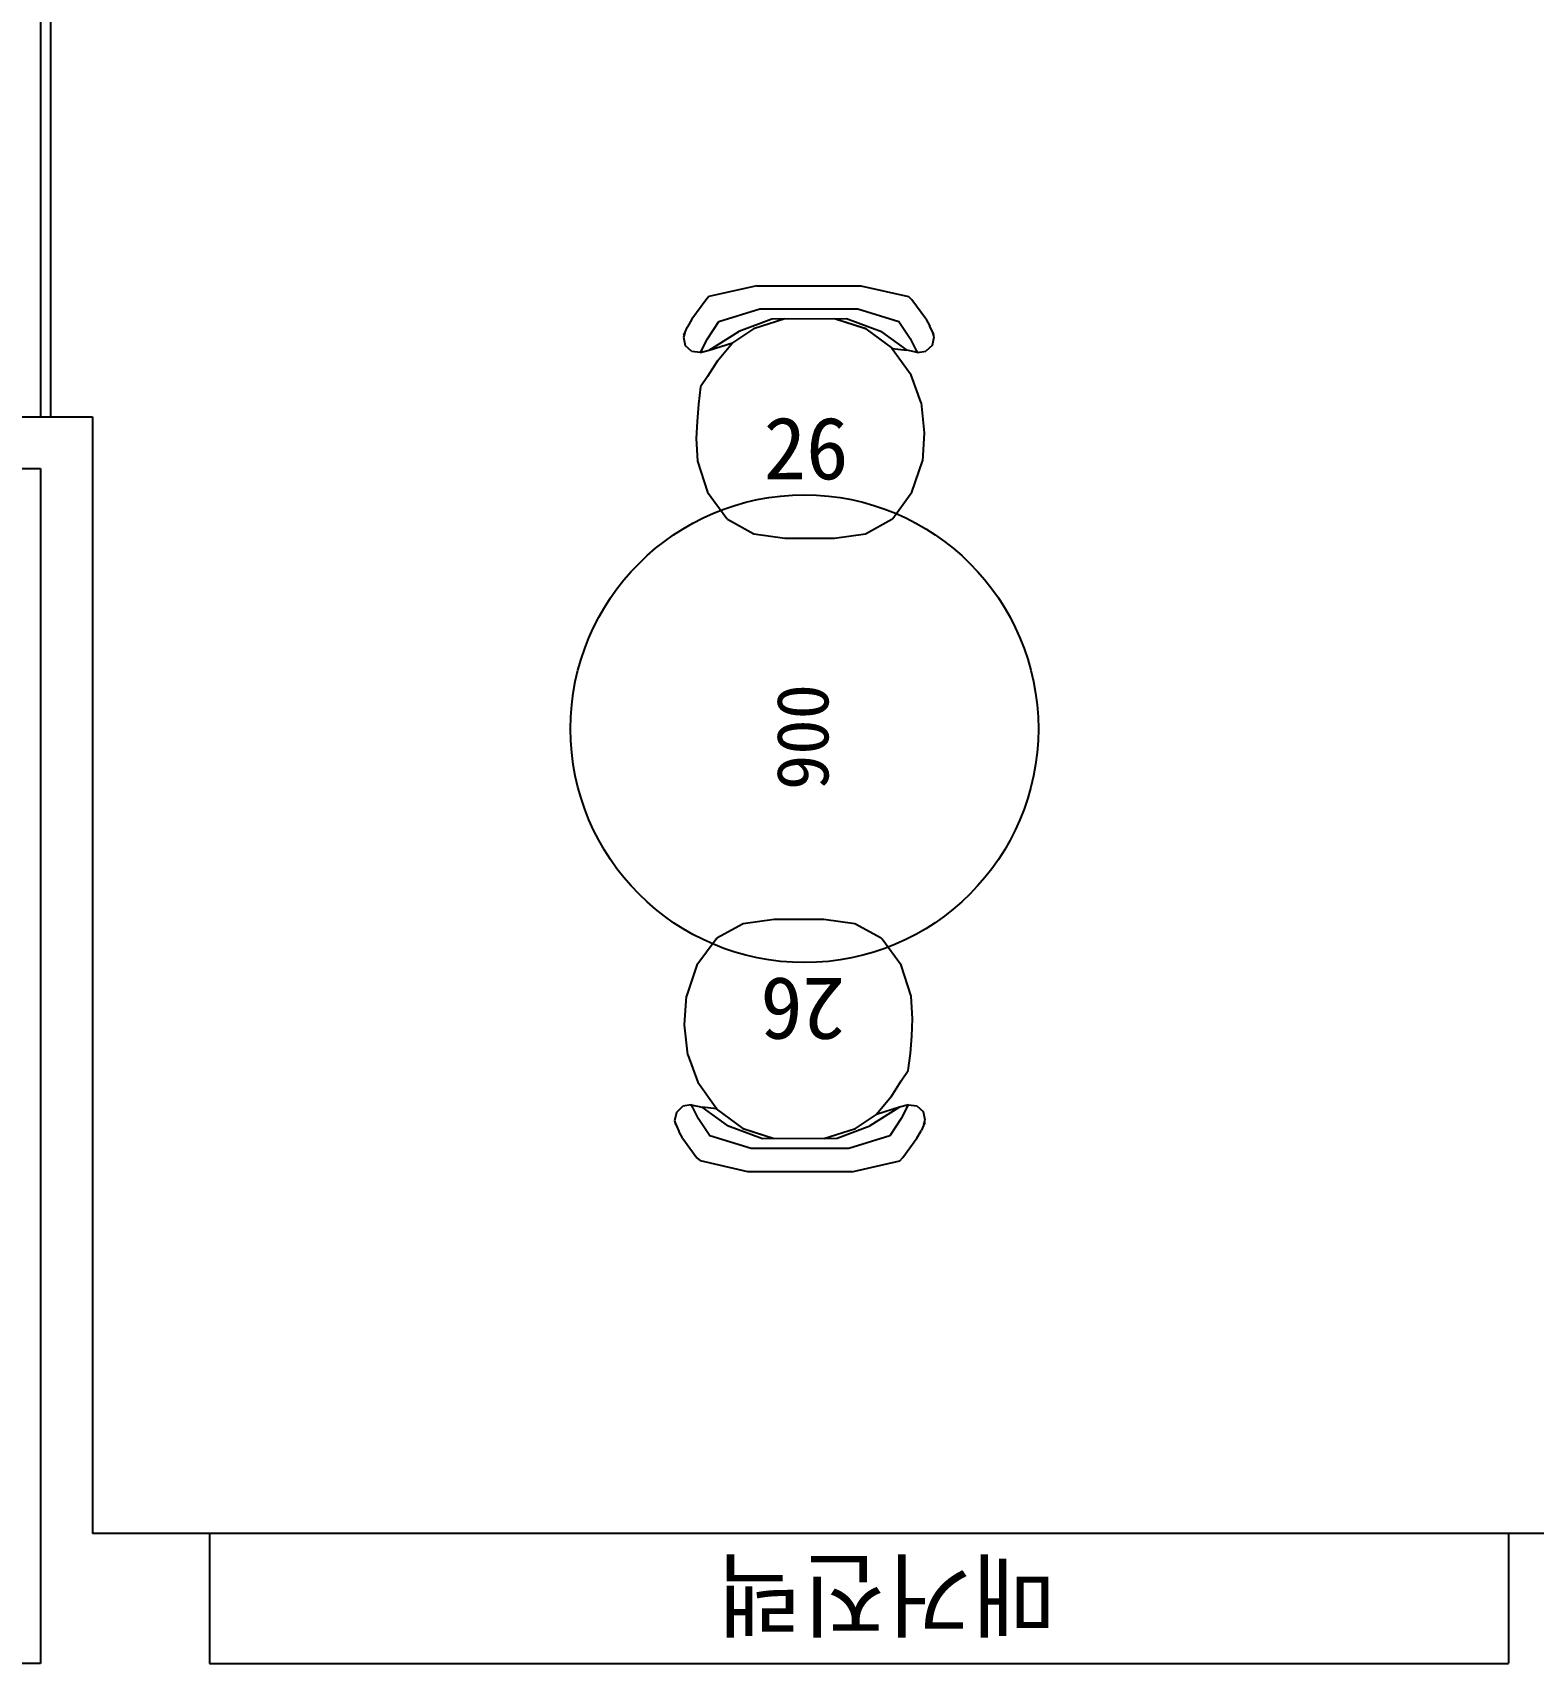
# Model space of a CAD drawing. Header units: millimetres. Extents: x 10479 to 135323, y 879012 to 965592.
# Drawn here: x 38367 to 41254, y 921878 to 925016 of the extents above; entities that cross this region are included whole.
import ezdxf
from ezdxf.enums import TextEntityAlignment as Align

# ---------------------------------------------------------------- set-up
doc = ezdxf.new("R2010")
doc.units = ezdxf.units.MM
doc.linetypes.add('HID', pattern=[2.3, 1.5, -0.8])
for name, color, linetype in [('$CHAR', 3, 'Continuous'), ('보루네오', 140, 'Continuous'), ('퍼시스', 210, 'Continuous')]:
    doc.layers.add(name, color=color, linetype=linetype)
doc.styles.add('S.A', font='malgun.ttf')
doc.styles.add('돋움', font='')
doc.styles.get('돋움').set_extended_font_data('Dotum')

# ---------------------------------------------------------------- blocks, each defined once
blk = doc.blocks.new('테이블_원형테이블_퍼시스_원통다리900_1')
at = {"layer": '퍼시스'}
blk.add_circle((0, 0), 450, dxfattribs=at)
blk.add_text('900', height=100, dxfattribs=at).set_placement((-118, -46.2))
blk = doc.blocks.new('의자_회의용의자_보루네오_UC805SZ')
at = {"layer": '보루네오'}
for p, q in [((206333.9, 39645.7), (206320.6, 39642.9)), ((206340.9, 39643.6), (206333.9, 39645.7)), ((206337.4, 39645), (206350.7, 39639.4)), ((206135.1, 39623.3), (206085.4, 39607.2)), ((206171.5, 39625.4), (206135.1, 39623.3)), ((206198.8, 39624), (206171.5, 39625.4)), ((206226.8, 39621.9), (206198.8, 39624)), ((206254.1, 39618.4), (206226.8, 39621.9)), ((206270.9, 39607.2), (206254.1, 39618.4)), ((206309.4, 39619.1), (206310.8, 39632.4)), ((206309.4, 39619.1), (206309.4, 39619.1)), ((206313.6, 39616.3), (206309.4, 39619.1)), ((206309.4, 39619.1), (206312.9, 39604.4)), ((206310.8, 39632.4), (206320.6, 39642.9)), ((206362.6, 39632.4), (206350.7, 39639.4)), ((206393.4, 39610), (206362.6, 39632.4)), ((206085.4, 39607.2), (206043.4, 39576.4)), ((206296.1, 39591.1), (206270.9, 39607.2)), ((206296.1, 39591.1), (206324.8, 39567.3)), ((206312.9, 39604.4), (206343, 39556.8)), ((206312.9, 39604.4), (206324.8, 39567.3)), ((206313.6, 39616.3), (206331.1, 39607.2)), ((206313.6, 39616.3), (206313.6, 39616.3)), ((206331.1, 39607.2), (206359.1, 39589)), ((206399, 39605.1), (206393.4, 39610)), ((206416.5, 39528.1), (206399, 39605.1)), ((206042, 39575), (206018.9, 39533)), ((206042, 39575), (206043.4, 39576.4)), ((206347.2, 39533.7), (206324.8, 39567.3)), ((206359.1, 39589), (206379.4, 39523.2)), ((206362.6, 39504.3), (206343, 39556.8)), ((206018.9, 39533), (206011.9, 39483.3)), ((206363.3, 39483.3), (206347.2, 39533.7)), ((206379.4, 39523.2), (206379.4, 39366.4)), ((206416.5, 39528.1), (206416.5, 39361.5)), ((206363.3, 39384.6), (206362.6, 39504.3)), ((206011.9, 39483.3), (206011.9, 39403.5)), ((206011.9, 39403.5), (206018.9, 39353.8)), ((206342.3, 39328.6), (206363.3, 39384.6)), ((206347.2, 39353.8), (206363.3, 39403.5)), ((206347.2, 39353.1), (206363.3, 39403.5)), ((206379.4, 39366.4), (206359.1, 39300.6)), ((206416.5, 39361.5), (206399, 39285.2)), ((206018.9, 39353.8), (206042, 39311.8)), ((206315.7, 39310.4), (206347.2, 39353.1)), ((206043.4, 39310.4), (206042, 39311.8)), ((206043.4, 39310.4), (206085.4, 39279.6)), ((206273, 39281), (206315.7, 39311.8)), ((206342.3, 39328.6), (206312.9, 39288)), ((206315.7, 39311.8), (206312.9, 39288)), ((206085.4, 39279.6), (206135.1, 39262.8)), ((206228.9, 39264.9), (206273, 39281)), ((206309.4, 39270.5), (206312.9, 39288)), ((206331.8, 39282.4), (206313.6, 39273.3)), ((206359.1, 39300.6), (206331.8, 39282.4)), ((206363.3, 39257.2), (206394.1, 39279.6)), ((206394.1, 39279.6), (206399, 39285.2)), ((206180.6, 39260), (206135.1, 39262.8)), ((206228.9, 39264.9), (206180.6, 39260)), ((206313.6, 39273.3), (206309.4, 39270.5)), ((206309.4, 39270.5), (206311.5, 39257.2)), ((206321.3, 39246.7), (206311.5, 39257.2)), ((206338.1, 39244.6), (206351.4, 39250.9)), ((206363.3, 39257.2), (206351.4, 39250.9)), ((206321.3, 39246.7), (206334.6, 39243.9)), ((206334.6, 39243.9), (206341.6, 39246))]:
    blk.add_line(p, q, dxfattribs=at)
blk.add_text('26', height=100, rotation=270).set_placement((206106, 39517.3))
blk = doc.blocks.new('14F')
at = {"color": 8}
for p, q in [((-161618.1, 752016.9), (-161618.1, 751116.9)), ((-161598.1, 751116.9), (-161598.1, 752016.9)), ((-163118.1, 751116.9), (-161518.1, 751116.9)), ((-161618.1, 751116.9), (-161598.1, 751116.9)), ((-161518.1, 751116.9), (-161518.1, 748967.9)), ((-163118.1, 751016.9), (-161618.1, 751016.9)), ((-161618.1, 751016.9), (-161618.1, 748717.9)), ((-158568.1, 748967.9), (-161518.1, 748967.9)), ((-161618.1, 748717.9), (-167218.1, 748717.9))]:
    blk.add_line(p, q, dxfattribs=at)
at = {"color": 8, "linetype": 'HID', "ltscale": 0.1}
for p, q in [((-161293.1, 748967.9), (-161293.1, 748717.9)), ((-158793.1, 748717.9), (-158793.1, 748967.9)), ((-161293.1, 748717.9), (-158793.1, 748717.9))]:
    blk.add_line(p, q, dxfattribs=at)
at = {"color": 8, "style": 'S.A'}
blk.add_text('매거진랙', height=130, rotation=180, dxfattribs=at).set_placement((-159990.7, 748914.1), align=Align.CENTER)
at = {"color": 8, "linetype": 'ByBlock', "ltscale": 0.1, "style": '돋움'}
for tag, p in [('HRD기획팀', (-160031.5, 780698.2, 0)), ('인재전략팀', (-162408.7, 780698.2, 0)), ('기업문화팀', (-157519.3, 780698.2, 0)), ('뷰티교육팀', (-152663.4, 780698.2, 0)), ('자산관리팀', (-147978.3, 780698.2, 0)), ('그룹HR팀', (-166987.1, 780698.2, 0)), ('법무팀', (-145354.1, 780698.2, 0)), ('특허팀', (-142261.1, 780698.2, 0)), ('상표팀', (-139438.1, 780698.2, 0))]:
    blk.add_attdef(tag, text='', height=356.2, rotation=90, dxfattribs=at).set_placement(p, align=Align.MIDDLE_CENTER)
at = {"color": 8, "style": '돋움'}
blk.add_attdef('1', text='', height=420, rotation=180, dxfattribs=at).set_placement((-143911.2, 758189), align=Align.MIDDLE)

msp = doc.modelspace()

# ---------------------------------------------------------------- block references
at = {"layer": '$CHAR', "color": 1}
msp.add_blockref('14F', (200000, 173159.8), dxfattribs=at)
at = {"layer": '보루네오', "xscale": 1.2, "yscale": 1.2, "zscale": 1.2}
for p, rotation in [((87193.9, 676828.9), 89.99999999999999), ((-7490.8, 1170523.5), 270)]:
    msp.add_blockref('의자_회의용의자_보루네오_UC805SZ', p, dxfattribs=dict(at, rotation=rotation))
at = {"layer": '퍼시스', "rotation": 90}
msp.add_blockref('테이블_원형테이블_퍼시스_원통다리900_1', (39851.6, 923676.2), dxfattribs=at)

doc.saveas('drawing.dxf')
